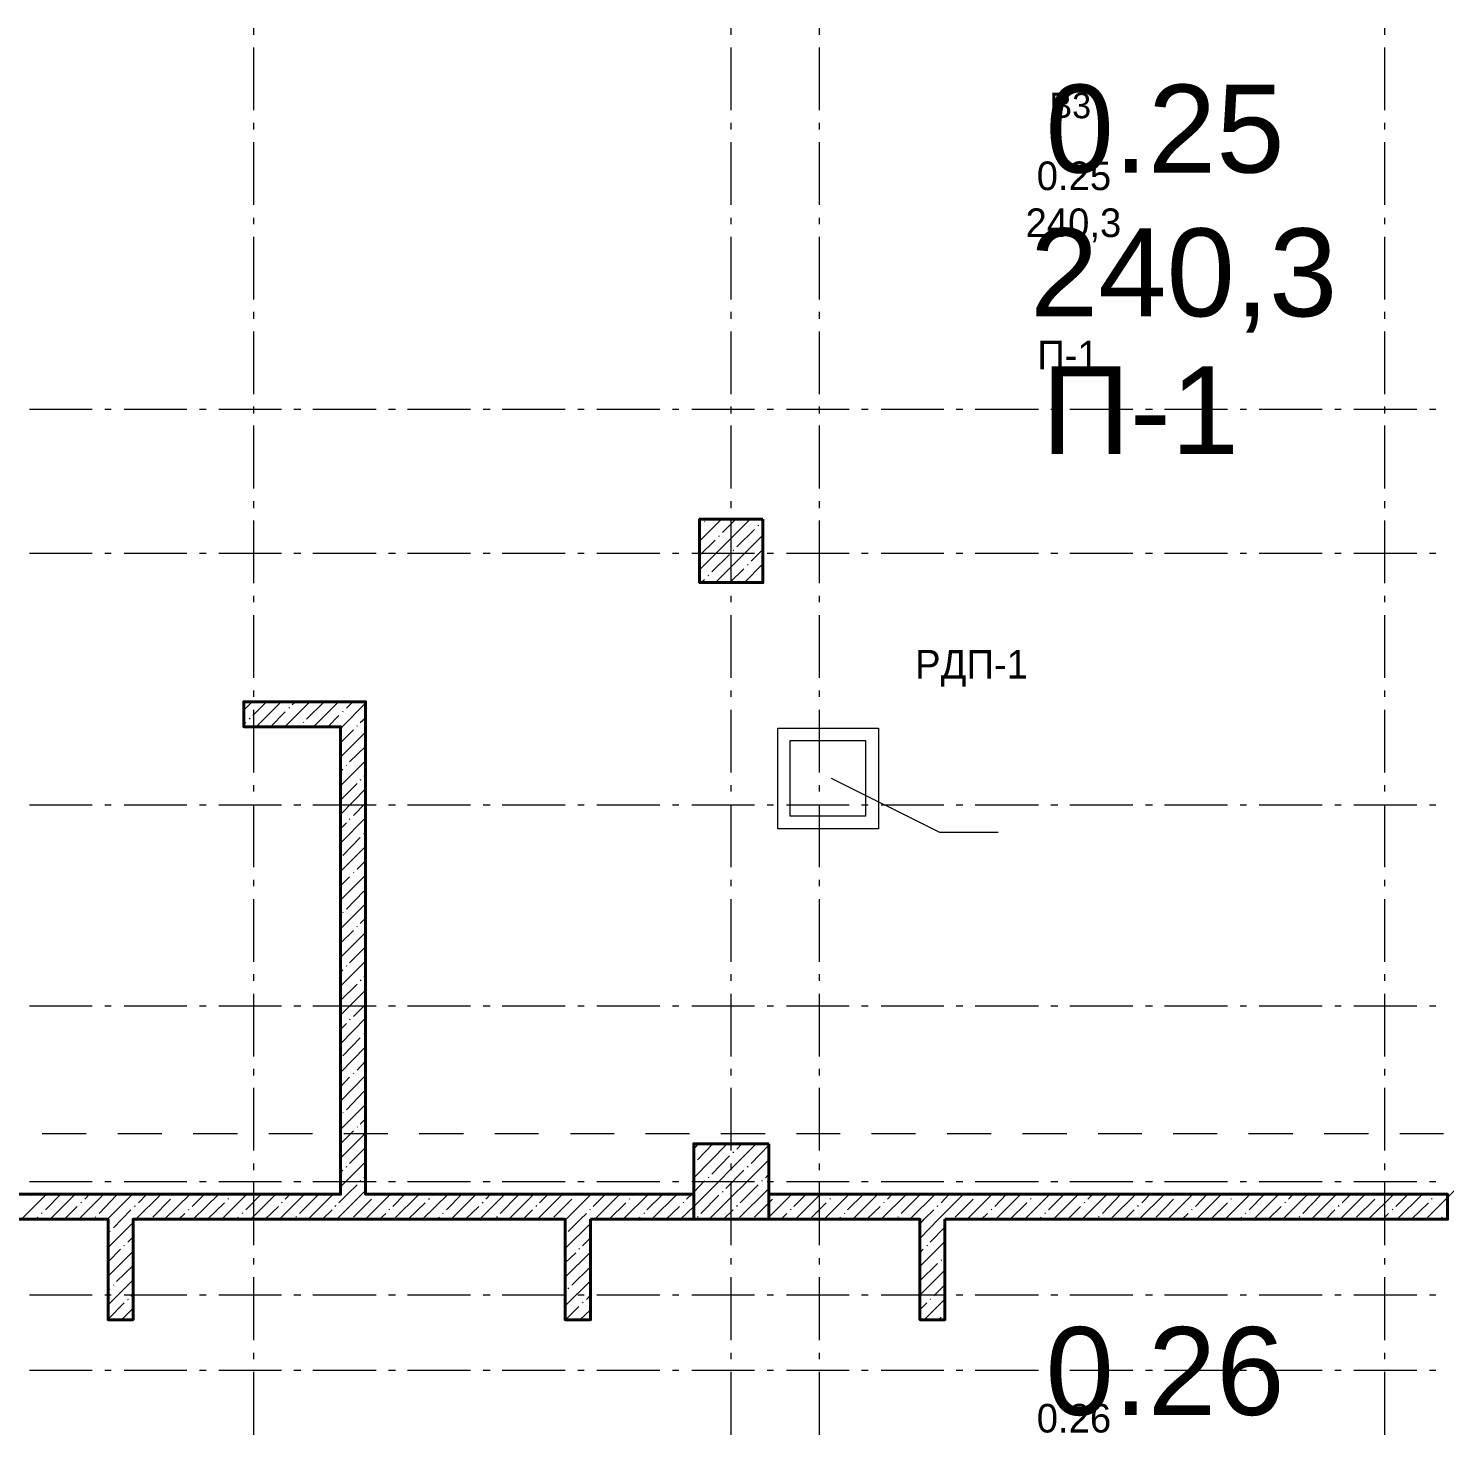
# Model space of a CAD drawing. Header units: millimetres. Extents: x -249154 to 415037, y -45458 to 354837.
# Drawn here: x -175225 to -163946, y 11504 to 22705 of the extents above; entities that cross this region are included whole.
import ezdxf

# ---------------------------------------------------------------- set-up
doc = ezdxf.new("R2010")
doc.units = ezdxf.units.MM
doc.layers.add('PDF _Текст', color=7, linetype='Continuous')
doc.styles.get("Standard").update_dxf_attribs({"font": 'arial.ttf'})

msp = doc.modelspace()

# ---------------------------------------------------------------- linework, layer by layer
at = {"lineweight": 9}
for points in [[(-173429, 22654.5), (-173429, 22705.3)], [(-169629, 22654.5), (-169629, 22705.3)], [(-168925.8, 22654.5), (-168925.8, 22705.3)], [(-164422.6, 22654.5), (-164422.6, 22705.3)], [(-173429, 22053), (-173429, 22552.8)], [(-169629, 22053), (-169629, 22552.8)], [(-168925.8, 22053), (-168925.8, 22552.8)], [(-164422.6, 22053), (-164422.6, 22552.8)], [(-173429, 21900.4), (-173429, 21951.3)], [(-169629, 21900.4), (-169629, 21951.3)], [(-168925.8, 21900.4), (-168925.8, 21951.3)], [(-164422.6, 21900.4), (-164422.6, 21951.3)], [(-173429, 21298.9), (-173429, 21798.8)], [(-169629, 21298.9), (-169629, 21798.8)], [(-168925.8, 21298.9), (-168925.8, 21798.8)], [(-164422.6, 21298.9), (-164422.6, 21798.8)], [(-173429, 21146.4), (-173429, 21197.2)], [(-169629, 21146.4), (-169629, 21197.2)], [(-168925.8, 21146.4), (-168925.8, 21197.2)], [(-164422.6, 21146.4), (-164422.6, 21197.2)], [(-173429, 20544.8), (-173429, 21044.7)], [(-169629, 20544.8), (-169629, 21044.7)], [(-168925.8, 20544.8), (-168925.8, 21044.7)], [(-164422.6, 20544.8), (-164422.6, 21044.7)], [(-173429, 20392.3), (-173429, 20447.4)], [(-169629, 20392.3), (-169629, 20447.4)], [(-168925.8, 20392.3), (-168925.8, 20447.4)], [(-164422.6, 20392.3), (-164422.6, 20447.4)], [(-173429, 19790.7), (-173429, 20290.6)], [(-169629, 19790.7), (-169629, 20290.6)], [(-168925.8, 19790.7), (-168925.8, 20290.6)], [(-164422.6, 19790.7), (-164422.6, 20290.6)], [(-175216.8, 19672.1), (-174716.9, 19672.1)], [(-174615.2, 19672.1), (-174564.4, 19672.1)], [(-174462.7, 19672.1), (-173962.8, 19672.1)], [(-173861.1, 19672.1), (-173810.3, 19672.1)], [(-173708.6, 19672.1), (-173208.7, 19672.1)], [(-173429, 19638.2), (-173429, 19693.3)], [(-173111.3, 19672.1), (-173056.2, 19672.1)], [(-172958.8, 19672.1), (-172454.7, 19672.1)], [(-172357.2, 19672.1), (-172302.2, 19672.1)], [(-172204.7, 19672.1), (-171704.8, 19672.1)], [(-171603.2, 19672.1), (-171548.1, 19672.1)], [(-171450.6, 19672.1), (-170950.8, 19672.1)], [(-170849.1, 19672.1), (-170798.3, 19672.1)], [(-170696.6, 19672.1), (-170196.7, 19672.1)], [(-170095, 19672.1), (-170044.2, 19672.1)], [(-169942.5, 19672.1), (-169442.6, 19672.1)], [(-169629, 19638.2), (-169629, 19693.3)], [(-169340.9, 19672.1), (-169290.1, 19672.1)], [(-169188.4, 19672.1), (-168688.6, 19672.1)], [(-168925.8, 19638.2), (-168925.8, 19693.3)], [(-168591.1, 19672.1), (-168536, 19672.1)], [(-168434.4, 19672.1), (-167934.5, 19672.1)], [(-167837, 19672.1), (-167782, 19672.1)], [(-167684.5, 19672.1), (-167180.4, 19672.1)], [(-167083, 19672.1), (-167027.9, 19672.1)], [(-166930.5, 19672.1), (-166430.6, 19672.1)], [(-166328.9, 19672.1), (-166273.8, 19672.1)], [(-166176.4, 19672.1), (-165676.5, 19672.1)], [(-165574.8, 19672.1), (-165524, 19672.1)], [(-165422.3, 19672.1), (-164922.4, 19672.1)], [(-164820.8, 19672.1), (-164769.9, 19672.1)], [(-164668.3, 19672.1), (-164168.4, 19672.1)], [(-164422.6, 19638.2), (-164422.6, 19693.3)], [(-164066.7, 19672.1), (-164015.9, 19672.1)], [(-173429, 19040.9), (-173429, 19540.8)], [(-169629, 19040.9), (-169629, 19540.8)], [(-168925.8, 19040.9), (-168925.8, 19540.8)], [(-164422.6, 19040.9), (-164422.6, 19540.8)], [(-173429, 18884.2), (-173429, 18939.2)], [(-169629, 18884.2), (-169629, 18939.2)], [(-168925.8, 18884.2), (-168925.8, 18939.2)], [(-164422.6, 18884.2), (-164422.6, 18939.2)], [(-173429, 18286.8), (-173429, 18786.7)], [(-169879, 18621.5), (-169705.3, 18795.2)], [(-169879, 18392.8), (-169476.5, 18795.2)], [(-169879, 18735.9), (-169870.5, 18744.4)], [(-169840.8, 18774), (-169836.6, 18778.3)], [(-169696.8, 18689.3), (-169590.9, 18795.2)], [(-169629, 18286.8), (-169629, 18786.7)], [(-169413, 18744.4), (-169408.7, 18748.6)], [(-169383.3, 18774), (-169374.8, 18782.5)], [(-168925.8, 18286.8), (-168925.8, 18786.7)], [(-164422.6, 18286.8), (-164422.6, 18786.7)], [(-169879, 18507.1), (-169756.1, 18630)], [(-169751.9, 18291.1), (-169374.8, 18668.1)], [(-169726.5, 18659.6), (-169722.2, 18663.9)], [(-169582.4, 18574.9), (-169442.6, 18714.7)], [(-175216.8, 18524.1), (-174716.9, 18524.1)], [(-174615.2, 18524.1), (-174564.4, 18524.1)], [(-174462.7, 18524.1), (-173962.8, 18524.1)], [(-173861.1, 18524.1), (-173810.3, 18524.1)], [(-173708.6, 18524.1), (-173208.7, 18524.1)], [(-173111.3, 18524.1), (-173056.2, 18524.1)], [(-172958.8, 18524.1), (-172454.7, 18524.1)], [(-172357.2, 18524.1), (-172302.2, 18524.1)], [(-172204.7, 18524.1), (-171704.8, 18524.1)], [(-171603.2, 18524.1), (-171548.1, 18524.1)], [(-171450.6, 18524.1), (-170950.8, 18524.1)], [(-170849.1, 18524.1), (-170798.3, 18524.1)], [(-170696.6, 18524.1), (-170196.7, 18524.1)], [(-170095, 18524.1), (-170044.2, 18524.1)], [(-169942.5, 18524.1), (-169442.6, 18524.1)], [(-169781.5, 18375.8), (-169641.7, 18515.6)], [(-169612.1, 18545.3), (-169607.8, 18549.5)], [(-169468, 18460.5), (-169374.8, 18553.7)], [(-169340.9, 18524.1), (-169290.1, 18524.1)], [(-169188.4, 18524.1), (-168688.6, 18524.1)], [(-168591.1, 18524.1), (-168536, 18524.1)], [(-168434.4, 18524.1), (-167934.5, 18524.1)], [(-167837, 18524.1), (-167782, 18524.1)], [(-167684.5, 18524.1), (-167180.4, 18524.1)], [(-167083, 18524.1), (-167027.9, 18524.1)], [(-166930.5, 18524.1), (-166430.6, 18524.1)], [(-166328.9, 18524.1), (-166273.8, 18524.1)], [(-166176.4, 18524.1), (-165676.5, 18524.1)], [(-165574.8, 18524.1), (-165524, 18524.1)], [(-165422.3, 18524.1), (-164922.4, 18524.1)], [(-164820.8, 18524.1), (-164769.9, 18524.1)], [(-164668.3, 18524.1), (-164168.4, 18524.1)], [(-164066.7, 18524.1), (-164015.9, 18524.1)], [(-169637.5, 18291.1), (-169527.3, 18401.2)], [(-169523.1, 18291.1), (-169374.8, 18439.4)], [(-169497.7, 18430.9), (-169493.5, 18435.1)], [(-169866.3, 18291.1), (-169840.8, 18316.5)], [(-169811.2, 18346.2), (-169806.9, 18350.4)], [(-169383.3, 18316.5), (-169379.1, 18320.7)], [(-173429, 18134.3), (-173429, 18185.2)], [(-169629, 18134.3), (-169629, 18185.2)], [(-168925.8, 18134.3), (-168925.8, 18185.2)], [(-164422.6, 18134.3), (-164422.6, 18185.2)], [(-173429, 17532.8), (-173429, 18032.7)], [(-169629, 17532.8), (-169629, 18032.7)], [(-168925.8, 17532.8), (-168925.8, 18032.7)], [(-164422.6, 17532.8), (-164422.6, 18032.7)], [(-173429, 17380.3), (-173429, 17431.1)], [(-169629, 17380.3), (-169629, 17431.1)], [(-168925.8, 17380.3), (-168925.8, 17431.1)], [(-164422.6, 17380.3), (-164422.6, 17431.1)], [(-173509.5, 17274.4), (-173441.7, 17342.1)], [(-173437.5, 17232), (-173327.3, 17342.1)], [(-173429, 16778.7), (-173429, 17278.6)], [(-173412.1, 17143), (-173213, 17342.1)], [(-173297.7, 17143), (-173179.1, 17261.6)], [(-173183.3, 17143), (-172984.2, 17342.1)], [(-173149.4, 17291.3), (-173145.2, 17295.5)], [(-173124, 17316.7), (-173098.6, 17342.1)], [(-173009.6, 17202.3), (-172869.8, 17342.1)], [(-172954.6, 17143), (-172755.4, 17342.1)], [(-172738.5, 17130.3), (-172725.8, 17143), (-172539.4, 17329.4)], [(-172721.6, 17261.6), (-172717.3, 17265.9)], [(-172691.9, 17291.3), (-172641.1, 17342.1)], [(-169629, 16778.7), (-169629, 17278.6)], [(-168925.8, 16778.7), (-168925.8, 17278.6)], [(-164422.6, 16778.7), (-164422.6, 17278.6)], [(-173509.5, 17160), (-173492.6, 17176.9)], [(-173462.9, 17202.3), (-173458.7, 17210.8)], [(-173068.9, 17143), (-173064.7, 17147.3)], [(-173035, 17176.9), (-173030.8, 17181.2)], [(-172840.2, 17143), (-172751.2, 17232)], [(-172607.2, 17147.3), (-172602.9, 17151.5)], [(-172581.8, 17176.9), (-172539.4, 17215)], [(-172738.5, 17015.9), (-172636.8, 17117.6)], [(-172738.5, 16901.6), (-172539.4, 17100.7)], [(-172666.5, 16863.4), (-172539.4, 16986.3)], [(-172738.5, 16672.8), (-172539.4, 16871.9)], [(-172691.9, 16833.8), (-172687.7, 16838)], [(-172738.5, 16787.2), (-172721.6, 16804.1)], [(-172581.8, 16719.4), (-172573.3, 16723.6)], [(-172552.1, 16749), (-172539.4, 16757.5)], [(-168832.6, 16732.1), (-167968.4, 16304.2), (-167502.4, 16304.2)], [(-173429, 16626.2), (-173429, 16677)], [(-172738.5, 16558.4), (-172607.2, 16689.7)], [(-172738.5, 16444), (-172539.4, 16647.4)], [(-169629, 16626.2), (-169629, 16677)], [(-168925.8, 16626.2), (-168925.8, 16677)], [(-164422.6, 16626.2), (-164422.6, 16677)], [(-175216.8, 16520.3), (-174716.9, 16520.3)], [(-174615.2, 16520.3), (-174564.4, 16520.3)], [(-174462.7, 16520.3), (-173962.8, 16520.3)], [(-173861.1, 16520.3), (-173810.3, 16520.3)], [(-173708.6, 16520.3), (-173208.7, 16520.3)], [(-173429, 16024.6), (-173429, 16524.5)], [(-173111.3, 16520.3), (-173056.2, 16520.3)], [(-172958.8, 16520.3), (-172454.7, 16520.3)], [(-172636.8, 16435.6), (-172539.4, 16533)], [(-172357.2, 16520.3), (-172302.2, 16520.3)], [(-172204.7, 16520.3), (-171704.8, 16520.3)], [(-171603.2, 16520.3), (-171548.1, 16520.3)], [(-171450.6, 16520.3), (-170950.8, 16520.3)], [(-170849.1, 16520.3), (-170798.3, 16520.3)], [(-170696.6, 16520.3), (-170196.7, 16520.3)], [(-170095, 16520.3), (-170044.2, 16520.3)], [(-169942.5, 16520.3), (-169442.6, 16520.3)], [(-169629, 16024.6), (-169629, 16524.5)], [(-169340.9, 16520.3), (-169290.1, 16520.3)], [(-169188.4, 16520.3), (-168688.6, 16520.3)], [(-168925.8, 16024.6), (-168925.8, 16524.5)], [(-168591.1, 16520.3), (-168536, 16520.3)], [(-168434.4, 16520.3), (-167934.5, 16520.3)], [(-167837, 16520.3), (-167782, 16520.3)], [(-167684.5, 16520.3), (-167180.4, 16520.3)], [(-167083, 16520.3), (-167027.9, 16520.3)], [(-166930.5, 16520.3), (-166430.6, 16520.3)], [(-166328.9, 16520.3), (-166273.8, 16520.3)], [(-166176.4, 16520.3), (-165676.5, 16520.3)], [(-165574.8, 16520.3), (-165524, 16520.3)], [(-165422.3, 16520.3), (-164922.4, 16520.3)], [(-164820.8, 16520.3), (-164769.9, 16520.3)], [(-164668.3, 16520.3), (-164168.4, 16520.3)], [(-164422.6, 16024.6), (-164422.6, 16524.5)], [(-164066.7, 16520.3), (-164015.9, 16520.3)], [(-172738.5, 16215.3), (-172539.4, 16418.6)], [(-172738.5, 16329.7), (-172691.9, 16376.3)], [(-172666.5, 16405.9), (-172662.2, 16410.1)], [(-172721.6, 16117.8), (-172581.8, 16261.9)], [(-172552.1, 16291.5), (-172547.9, 16295.8)], [(-172738.5, 15990.7), (-172539.4, 16189.9)], [(-172607.2, 16007.7), (-172539.4, 16075.5)], [(-173429, 15872.1), (-173429, 15923)], [(-172738.5, 15762), (-172539.4, 15961.1)], [(-172738.5, 15876.4), (-172666.5, 15948.4)], [(-172636.8, 15978), (-172632.6, 15982.3)], [(-169629, 15872.1), (-169629, 15923)], [(-168925.8, 15872.1), (-168925.8, 15923)], [(-164422.6, 15872.1), (-164422.6, 15923)], [(-172691.9, 15690), (-172552.1, 15834)], [(-173429, 15270.6), (-173429, 15770.5)], [(-172738.5, 15533.2), (-172539.4, 15732.3)], [(-169629, 15270.6), (-169629, 15770.5)], [(-168925.8, 15270.6), (-168925.8, 15770.5)], [(-164422.6, 15270.6), (-164422.6, 15770.5)], [(-172721.6, 15664.5), (-172717.3, 15668.8)], [(-172581.8, 15575.6), (-172539.4, 15617.9)], [(-172738.5, 15418.8), (-172636.8, 15520.5)], [(-172738.5, 15304.5), (-172539.4, 15503.6)], [(-172607.2, 15550.2), (-172602.9, 15554.4)], [(-172666.5, 15262.1), (-172539.4, 15389.2)], [(-172738.5, 15075.7), (-172539.4, 15274.8)], [(-172691.9, 15236.7), (-172687.7, 15240.9)], [(-173429, 15118.1), (-173429, 15173.1)], [(-172738.5, 15190.1), (-172721.6, 15207)], [(-172581.8, 15122.3), (-172573.3, 15126.5)], [(-172552.1, 15147.7), (-172539.4, 15160.4)], [(-169629, 15118.1), (-169629, 15173.1)], [(-168925.8, 15118.1), (-168925.8, 15173.1)], [(-164422.6, 15118.1), (-164422.6, 15173.1)], [(-173429, 14516.5), (-173429, 15016.4)], [(-172738.5, 14961.3), (-172607.2, 15092.6)], [(-172738.5, 14846.9), (-172539.4, 15046)], [(-169629, 14516.5), (-169629, 15016.4)], [(-168925.8, 14516.5), (-168925.8, 15016.4)], [(-164422.6, 14516.5), (-164422.6, 15016.4)], [(-175216.8, 14918.9), (-174716.9, 14918.9)], [(-174615.2, 14918.9), (-174564.4, 14918.9)], [(-174462.7, 14918.9), (-173962.8, 14918.9)], [(-173861.1, 14918.9), (-173810.3, 14918.9)], [(-173708.6, 14918.9), (-173208.7, 14918.9)], [(-173111.3, 14918.9), (-173056.2, 14918.9)], [(-172958.8, 14918.9), (-172454.7, 14918.9)], [(-172636.8, 14834.2), (-172539.4, 14931.7)], [(-172357.2, 14918.9), (-172302.2, 14918.9)], [(-172204.7, 14918.9), (-171704.8, 14918.9)], [(-171603.2, 14918.9), (-171548.1, 14918.9)], [(-171450.6, 14918.9), (-170950.8, 14918.9)], [(-170849.1, 14918.9), (-170798.3, 14918.9)], [(-170696.6, 14918.9), (-170196.7, 14918.9)], [(-170095, 14918.9), (-170044.2, 14918.9)], [(-169942.5, 14918.9), (-169442.6, 14918.9)], [(-169340.9, 14918.9), (-169290.1, 14918.9)], [(-169188.4, 14918.9), (-168688.6, 14918.9)], [(-168591.1, 14918.9), (-168536, 14918.9)], [(-168434.4, 14918.9), (-167934.5, 14918.9)], [(-167837, 14918.9), (-167782, 14918.9)], [(-167684.5, 14918.9), (-167180.4, 14918.9)], [(-167083, 14918.9), (-167027.9, 14918.9)], [(-166930.5, 14918.9), (-166430.6, 14918.9)], [(-166328.9, 14918.9), (-166273.8, 14918.9)], [(-166176.4, 14918.9), (-165676.5, 14918.9)], [(-165574.8, 14918.9), (-165524, 14918.9)], [(-165422.3, 14918.9), (-164922.4, 14918.9)], [(-164820.8, 14918.9), (-164769.9, 14918.9)], [(-164668.3, 14918.9), (-164168.4, 14918.9)], [(-164066.7, 14918.9), (-164015.9, 14918.9)], [(-172738.5, 14618.2), (-172539.4, 14821.5)], [(-172738.5, 14732.5), (-172691.9, 14779.1)], [(-172666.5, 14808.8), (-172662.2, 14813)], [(-172721.6, 14520.7), (-172581.8, 14664.8)], [(-172552.1, 14694.4), (-172547.9, 14698.7)], [(-172738.5, 14389.4), (-172539.4, 14592.8)], [(-172607.2, 14406.4), (-172539.4, 14478.4)], [(-173429, 14364), (-173429, 14419.1)], [(-172738.5, 14160.6), (-172539.4, 14364)], [(-172738.5, 14275), (-172666.5, 14351.3)], [(-172636.8, 14380.9), (-172632.6, 14385.2)], [(-169629, 14364), (-169629, 14419.1)], [(-168925.8, 14364), (-168925.8, 14419.1)], [(-164422.6, 14364), (-164422.6, 14419.1)], [(-173429, 13766.7), (-173429, 14266.6)], [(-172691.9, 14092.9), (-172552.1, 14236.9)], [(-169629, 13766.7), (-169629, 14266.6)], [(-168925.8, 13766.7), (-168925.8, 14266.6)], [(-164422.6, 13766.7), (-164422.6, 14266.6)], [(-172738.5, 13936.1), (-172539.4, 14135.2)], [(-172721.6, 14067.4), (-172717.3, 14071.7)], [(-172581.8, 13978.5), (-172539.4, 14020.8)], [(-175115.1, 13902.2), (-174763.5, 13902.2)], [(-174513.5, 13902.2), (-174161.9, 13902.2)], [(-173912, 13902.2), (-173560.3, 13902.2)], [(-173310.4, 13902.2), (-172963, 13902.2)], [(-172738.5, 13821.7), (-172636.8, 13923.4)], [(-172738.5, 13707.4), (-172539.4, 13906.5)], [(-172713.1, 13902.2), (-172361.5, 13902.2)], [(-172607.2, 13953.1), (-172602.9, 13957.3)], [(-172111.5, 13902.2), (-171759.9, 13902.2)], [(-171510, 13902.2), (-171162.6, 13902.2)], [(-170908.4, 13902.2), (-170561, 13902.2)], [(-170311.1, 13902.2), (-169959.5, 13902.2)], [(-169709.5, 13902.2), (-169357.9, 13902.2)], [(-169108, 13902.2), (-168760.6, 13902.2)], [(-168510.6, 13902.2), (-168159, 13902.2)], [(-167909.1, 13902.2), (-167557.4, 13902.2)], [(-167307.5, 13902.2), (-166955.9, 13902.2)], [(-166705.9, 13902.2), (-166358.6, 13902.2)], [(-166108.6, 13902.2), (-165757, 13902.2)], [(-165507.1, 13902.2), (-165155.4, 13902.2)], [(-164905.5, 13902.2), (-164553.9, 13902.2)], [(-164303.9, 13902.2), (-163956.6, 13902.2)], [(-172666.5, 13665), (-172539.4, 13792.1)], [(-170031.5, 13220.2), (-169925.6, 13321.8), (-169429.9, 13821.7)], [(-169925.6, 13779.4), (-169887.4, 13821.7)], [(-169925.6, 13550.6), (-169658.7, 13821.7)], [(-169895.9, 13694.6), (-169773.1, 13821.7)], [(-169582.4, 13779.4), (-169544.3, 13821.7)], [(-169468, 13665), (-169328.2, 13809)], [(-164096.4, 13220.2), (-163922.7, 13393.9), (-163494.8, 13821.7)], [(-173429, 13609.9), (-173429, 13665)], [(-172738.5, 13478.6), (-172539.4, 13677.7)], [(-169925.6, 13665), (-169921.3, 13669.2)], [(-169802.7, 13220.2), (-169328.2, 13694.6)], [(-169781.5, 13580.3), (-169641.7, 13724.3)], [(-169629, 13609.9), (-169629, 13665)], [(-169612.1, 13749.7), (-169607.8, 13758.2)], [(-168925.8, 13609.9), (-168925.8, 13665)], [(-164422.6, 13609.9), (-164422.6, 13665)], [(-172738.5, 13593), (-172721.6, 13609.9)], [(-172691.9, 13635.3), (-172687.7, 13643.8)], [(-172552.1, 13550.6), (-172539.4, 13563.3)], [(-169811.2, 13550.6), (-169806.9, 13554.8)], [(-169671.4, 13465.9), (-169527.3, 13609.9)], [(-169497.7, 13635.3), (-169493.5, 13643.8)], [(-169353.7, 13550.6), (-169328.2, 13580.3)], [(-175216.8, 13521), (-174716.9, 13521)], [(-174615.2, 13521), (-174564.4, 13521)], [(-174462.7, 13521), (-173962.8, 13521)], [(-173861.1, 13521), (-173810.3, 13521)], [(-173708.6, 13521), (-173208.7, 13521)], [(-173429, 13012.6), (-173429, 13512.5)], [(-173111.3, 13521), (-173056.2, 13521)], [(-172958.8, 13521), (-172454.7, 13521)], [(-172768.2, 13220.2), (-172569, 13419.3), (-172539.4, 13448.9)], [(-172751.2, 13351.5), (-172683.4, 13419.3), (-172607.2, 13495.5)], [(-172581.8, 13525.2), (-172573.3, 13529.4)], [(-172357.2, 13521), (-172302.2, 13521)], [(-172204.7, 13521), (-171704.8, 13521)], [(-171603.2, 13521), (-171548.1, 13521)], [(-171450.6, 13521), (-170950.8, 13521)], [(-170849.1, 13521), (-170798.3, 13521)], [(-170696.6, 13521), (-170196.7, 13521)], [(-170095, 13521), (-170044.2, 13521)], [(-169942.5, 13521), (-169442.6, 13521)], [(-169925.6, 13436.2), (-169840.8, 13525.2)], [(-169696.8, 13436.2), (-169692.6, 13440.5)], [(-169629, 13012.6), (-169629, 13512.5)], [(-169573.9, 13220.2), (-169328.2, 13465.9)], [(-169557, 13351.5), (-169413, 13495.5)], [(-169383.3, 13525.2), (-169379.1, 13529.4)], [(-169340.9, 13521), (-169290.1, 13521)], [(-169188.4, 13521), (-168688.6, 13521)], [(-168925.8, 13012.6), (-168925.8, 13512.5)], [(-168591.1, 13521), (-168536, 13521)], [(-168434.4, 13521), (-167934.5, 13521)], [(-167837, 13521), (-167782, 13521)], [(-167684.5, 13521), (-167180.4, 13521)], [(-167083, 13521), (-167027.9, 13521)], [(-166930.5, 13521), (-166430.6, 13521)], [(-166328.9, 13521), (-166273.8, 13521)], [(-166176.4, 13521), (-165676.5, 13521)], [(-165574.8, 13521), (-165524, 13521)], [(-165422.3, 13521), (-164922.4, 13521)], [(-164820.8, 13521), (-164769.9, 13521)], [(-164668.3, 13521), (-164168.4, 13521)], [(-164422.6, 13012.6), (-164422.6, 13512.5)], [(-164066.7, 13521), (-164015.9, 13521)], [(-175280.3, 13220.2), (-175081.2, 13419.3)], [(-175204, 13410.8), (-175195.6, 13419.3)], [(-175089.7, 13296.4), (-174966.8, 13419.3)], [(-175051.5, 13220.2), (-174852.4, 13419.3)], [(-174937.2, 13220.2), (-174835.5, 13321.8)], [(-174822.8, 13220.2), (-174623.7, 13419.3)], [(-174805.8, 13351.5), (-174801.6, 13355.7)], [(-174776.2, 13381.2), (-174738.1, 13419.3)], [(-174661.8, 13266.8), (-174522, 13410.8)], [(-174594, 13220.2), (-174394.9, 13419.3)], [(-174378, 13321.8), (-174373.7, 13330.3)], [(-174369.5, 13220.2), (-174166.1, 13419.3)], [(-174348.3, 13351.5), (-174280.5, 13419.3)], [(-174233.9, 13237.1), (-174094.1, 13381.2)], [(-174140.7, 13220.2), (-173937.4, 13419.3)], [(-174064.5, 13410.8), (-174060.2, 13415)], [(-173920.4, 13321.8), (-173823, 13419.3)], [(-173912, 13220.2), (-173708.6, 13419.3)], [(-173797.6, 13220.2), (-173662, 13351.5)], [(-173683.2, 13220.2), (-173484.1, 13419.3)], [(-173636.6, 13381.2), (-173632.4, 13385.4)], [(-173606.9, 13410.8), (-173598.5, 13419.3)], [(-173492.6, 13296.4), (-173369.7, 13419.3)], [(-173454.4, 13220.2), (-173255.3, 13419.3)], [(-173340.1, 13220.2), (-173234.1, 13321.8)], [(-173225.7, 13220.2), (-173026.6, 13419.3)], [(-173208.7, 13351.5), (-173204.5, 13355.7)], [(-173179.1, 13381.2), (-173140.9, 13419.3)], [(-173064.7, 13266.8), (-172920.7, 13410.8)], [(-172996.9, 13220.2), (-172797.8, 13419.3)], [(-172780.9, 13321.8), (-172776.6, 13330.3)], [(-172636.8, 13237.1), (-172492.8, 13381.2)], [(-172539.4, 13220.2), (-172340.3, 13419.3)], [(-172467.4, 13410.8), (-172458.9, 13415)], [(-172323.3, 13321.8), (-172225.9, 13419.3)], [(-172314.9, 13220.2), (-172111.5, 13419.3)], [(-172200.5, 13220.2), (-172064.9, 13351.5)], [(-172086.1, 13220.2), (-171882.8, 13419.3)], [(-172039.5, 13381.2), (-172031, 13385.4)], [(-172009.8, 13410.8), (-171997.1, 13419.3)], [(-171895.5, 13296.4), (-171772.6, 13419.3)], [(-171857.3, 13220.2), (-171658.2, 13419.3)], [(-171743, 13220.2), (-171637, 13321.8)], [(-171628.6, 13220.2), (-171429.5, 13419.3)], [(-171611.6, 13351.5), (-171603.2, 13355.7)], [(-171582, 13381.2), (-171543.8, 13419.3)], [(-171467.6, 13266.8), (-171323.6, 13410.8)], [(-171399.8, 13220.2), (-171200.7, 13419.3)], [(-171183.8, 13321.8), (-171175.3, 13330.3)], [(-171171, 13220.2), (-170971.9, 13419.3)], [(-171154.1, 13351.5), (-171086.3, 13419.3)], [(-171039.7, 13237.1), (-170895.7, 13381.2)], [(-170950.8, 13215.9), (-170942.3, 13220.2), (-170743.2, 13419.3)], [(-170866, 13410.8), (-170861.8, 13415)], [(-170726.2, 13321.8), (-170628.8, 13419.3)], [(-170713.5, 13220.2), (-170514.4, 13419.3)], [(-170599.1, 13220.2), (-170467.8, 13351.5)], [(-170489, 13220.2), (-170285.7, 13419.3)], [(-170438.2, 13381.2), (-170433.9, 13385.4)], [(-170412.7, 13410.8), (-170400, 13419.3)], [(-170298.4, 13296.4), (-170171.3, 13419.3)], [(-170260.2, 13220.2), (-170056.9, 13419.3)], [(-170145.9, 13220.2), (-170039.9, 13321.8)], [(-170010.3, 13351.5), (-170006.1, 13355.7)], [(-169984.9, 13381.2), (-169942.5, 13419.3)], [(-169870.5, 13266.8), (-169726.5, 13410.8)], [(-169582.4, 13321.8), (-169578.2, 13330.3)], [(-169442.6, 13237.1), (-169328.2, 13351.5), (-169298.6, 13381.2)], [(-169345.2, 13220.2), (-169328.2, 13237.1), (-169146.1, 13419.3)], [(-169268.9, 13410.8), (-169264.7, 13415)], [(-169129.1, 13321.8), (-169031.7, 13419.3)], [(-169116.4, 13220.2), (-168917.3, 13419.3)], [(-169002, 13220.2), (-168870.7, 13351.5)], [(-168887.7, 13220.2), (-168688.6, 13419.3)], [(-168841.1, 13381.2), (-168836.8, 13385.4)], [(-168815.6, 13410.8), (-168802.9, 13419.3)], [(-168701.3, 13296.4), (-168574.2, 13419.3)], [(-168658.9, 13220.2), (-168459.8, 13419.3)], [(-168548.8, 13220.2), (-168442.8, 13321.8)], [(-168434.4, 13220.2), (-168231, 13419.3)], [(-168413.2, 13351.5), (-168409, 13355.7)], [(-168383.5, 13381.2), (-168345.4, 13419.3)], [(-168273.4, 13266.8), (-168129.4, 13410.8)], [(-168205.6, 13220.2), (-168002.3, 13419.3)], [(-168125.1, 13067.7), (-167976.8, 13220.2), (-167777.7, 13419.3)], [(-167985.3, 13321.8), (-167981.1, 13330.3)], [(-167955.7, 13351.5), (-167892.1, 13419.3)], [(-167845.5, 13237.1), (-167701.5, 13381.2)], [(-167748.1, 13220.2), (-167549, 13419.3)], [(-167671.8, 13410.8), (-167667.6, 13415)], [(-167527.8, 13321.8), (-167434.6, 13419.3)], [(-167519.3, 13220.2), (-167320.2, 13419.3)], [(-167404.9, 13220.2), (-167273.6, 13351.5)], [(-167290.6, 13220.2), (-167091.5, 13419.3)], [(-167244, 13381.2), (-167239.7, 13385.4)], [(-167214.3, 13410.8), (-167205.8, 13419.3)], [(-167099.9, 13296.4), (-166977.1, 13419.3)], [(-167061.8, 13220.2), (-166862.7, 13419.3)], [(-166947.4, 13220.2), (-166845.7, 13321.8)], [(-166833, 13220.2), (-166633.9, 13419.3)], [(-166816.1, 13351.5), (-166811.9, 13355.7)], [(-166786.4, 13381.2), (-166748.3, 13419.3)], [(-166672.1, 13266.8), (-166532.3, 13410.8)], [(-166608.5, 13220.2), (-166405.2, 13419.3)], [(-166388.2, 13321.8), (-166384, 13330.3)], [(-166379.7, 13220.2), (-166176.4, 13419.3)], [(-166358.6, 13351.5), (-166290.8, 13419.3)], [(-166244.2, 13237.1), (-166104.4, 13381.2)], [(-166151, 13220.2), (-165951.9, 13419.3)], [(-166074.7, 13410.8), (-166070.5, 13415)], [(-165930.7, 13321.8), (-165837.5, 13419.3)], [(-165922.2, 13220.2), (-165723.1, 13419.3)], [(-165807.8, 13220.2), (-165676.5, 13351.5)], [(-165693.5, 13220.2), (-165494.3, 13419.3)], [(-165646.9, 13381.2), (-165642.6, 13385.4)], [(-165617.2, 13410.8), (-165608.7, 13419.3)], [(-165502.8, 13296.4), (-165380, 13419.3)], [(-165464.7, 13220.2), (-165265.6, 13419.3)], [(-165350.3, 13220.2), (-165248.6, 13321.8)], [(-165235.9, 13220.2), (-165036.8, 13419.3)], [(-165219, 13351.5), (-165214.8, 13355.7)], [(-165189.3, 13381.2), (-165151.2, 13419.3)], [(-165075, 13266.8), (-164935.2, 13410.8)], [(-165007.2, 13220.2), (-164808.1, 13419.3)], [(-164791.1, 13321.8), (-164786.9, 13330.3)], [(-164778.4, 13220.2), (-164579.3, 13419.3)], [(-164761.5, 13351.5), (-164693.7, 13419.3)], [(-164647.1, 13237.1), (-164503, 13381.2)], [(-164553.9, 13220.2), (-164350.5, 13419.3)], [(-164477.6, 13410.8), (-164473.4, 13415)], [(-164333.6, 13321.8), (-164236.2, 13419.3)], [(-164325.1, 13220.2), (-164121.8, 13419.3)], [(-164210.7, 13220.2), (-164075.2, 13351.5)], [(-164049.8, 13381.2), (-164045.5, 13385.4)], [(-164020.1, 13410.8), (-164011.6, 13419.3)], [(-175165.9, 13220.2), (-175149, 13237.1)], [(-175119.3, 13266.8), (-175115.1, 13271)], [(-174691.5, 13237.1), (-174687.2, 13241.4)], [(-174547.4, 13152.4), (-174479.6, 13220.2), (-174407.6, 13296.4)], [(-174026.3, 13220.2), (-173979.7, 13266.8)], [(-173950.1, 13296.4), (-173945.9, 13300.7)], [(-173568.8, 13220.2), (-173551.9, 13237.1)], [(-173522.2, 13266.8), (-173518, 13271)], [(-173094.3, 13237.1), (-173090.1, 13241.4)], [(-172882.5, 13220.2), (-172806.3, 13296.4)], [(-172429.2, 13220.2), (-172378.4, 13266.8)], [(-172353, 13296.4), (-172348.8, 13300.7)], [(-171971.7, 13220.2), (-171950.5, 13237.1)], [(-171925.1, 13266.8), (-171920.9, 13271)], [(-171497.2, 13237.1), (-171488.8, 13241.4)], [(-171285.4, 13220.2), (-171209.2, 13296.4)], [(-170925.3, 13122.7), (-170827.9, 13220.2), (-170781.3, 13266.8)], [(-170751.7, 13296.4), (-170747.4, 13300.7)], [(-170374.6, 13220.2), (-170353.4, 13237.1)], [(-170323.8, 13266.8), (-170319.5, 13271)], [(-169895.9, 13237.1), (-169891.7, 13241.4)], [(-169688.3, 13220.2), (-169612.1, 13296.4)], [(-169230.8, 13220.2), (-169184.2, 13266.8)], [(-169154.6, 13296.4), (-169150.3, 13300.7)], [(-168773.3, 13220.2), (-168756.3, 13237.1)], [(-168726.7, 13266.8), (-168722.4, 13271)], [(-168298.8, 13237.1), (-168294.6, 13241.4)], [(-168125.1, 13182), (-168091.2, 13220.2), (-168015, 13296.4)], [(-167633.7, 13220.2), (-167587.1, 13266.8)], [(-167557.4, 13296.4), (-167553.2, 13300.7)], [(-167176.2, 13220.2), (-167159.2, 13237.1)], [(-167129.6, 13266.8), (-167125.3, 13271)], [(-166701.7, 13237.1), (-166697.5, 13241.4)], [(-166494.1, 13220.2), (-166417.9, 13296.4)], [(-166036.6, 13220.2), (-165990, 13266.8)], [(-165960.3, 13296.4), (-165956.1, 13300.7)], [(-165579.1, 13220.2), (-165562.1, 13237.1)], [(-165532.5, 13266.8), (-165528.2, 13271)], [(-165104.6, 13237.1), (-165100.4, 13241.4)], [(-164892.8, 13220.2), (-164820.8, 13296.4)], [(-164439.5, 13220.2), (-164392.9, 13266.8)], [(-164363.2, 13296.4), (-164359, 13300.7)], [(-163982, 13220.2), (-163965, 13237.1)], [(-174589.8, 12995.6), (-174390.7, 13194.8)], [(-174577.1, 13122.7), (-174572.8, 13127)], [(-170950.8, 12987.2), (-170747.4, 13186.3)], [(-170950.8, 13101.6), (-170950.8, 13101.6)], [(-168044.6, 13038), (-167926, 13156.6)], [(-174589.8, 12881.3), (-174492.3, 12982.9)], [(-174462.7, 13008.4), (-174458.5, 13012.6)], [(-174433, 13038), (-174390.7, 13080.4)], [(-170840.6, 12982.9), (-170836.4, 12987.2)], [(-170811, 13008.4), (-170747.4, 13071.9)], [(-168125.1, 12843.1), (-167926, 13042.2)], [(-168125.1, 12953.3), (-168099.7, 12982.9)], [(-168070, 13008.4), (-168065.8, 13012.6)], [(-174589.8, 12766.9), (-174390.7, 12966)], [(-173429, 12860.1), (-173429, 12910.9)], [(-170950.8, 12758.4), (-170747.4, 12957.5)], [(-170950.8, 12872.8), (-170866, 12953.3)], [(-169629, 12860.1), (-169629, 12910.9)], [(-168925.8, 12860.1), (-168925.8, 12910.9)], [(-168125.1, 12728.8), (-167985.3, 12868.6)], [(-167955.7, 12894), (-167951.4, 12898.2)], [(-167930.2, 12923.6), (-167926, 12927.9)], [(-164422.6, 12860.1), (-164422.6, 12910.9)], [(-174522, 12724.5), (-174390.7, 12851.6)], [(-173429, 12258.5), (-173429, 12758.4)], [(-170895.7, 12694.9), (-170751.7, 12838.9)], [(-169629, 12258.5), (-169629, 12758.4)], [(-168925.8, 12258.5), (-168925.8, 12758.4)], [(-168125.1, 12614.4), (-167926, 12813.5)], [(-164422.6, 12258.5), (-164422.6, 12758.4)], [(-174589.8, 12538.1), (-174390.7, 12737.2)], [(-174589.8, 12652.5), (-174577.1, 12665.2)], [(-174547.4, 12694.9), (-174543.2, 12699.1)], [(-170950.8, 12529.7), (-170747.4, 12728.8)], [(-170925.3, 12665.2), (-170921.1, 12673.7)], [(-168015, 12610.1), (-167926, 12699.1)], [(-175216.8, 12618.6), (-174716.9, 12618.6)], [(-174615.2, 12618.6), (-174564.4, 12618.6)], [(-174589.8, 12423.7), (-174462.7, 12555.1)], [(-174462.7, 12618.6), (-173962.8, 12618.6)], [(-174433, 12580.5), (-174428.8, 12584.7)], [(-174407.6, 12610.1), (-174390.7, 12622.9)], [(-173861.1, 12618.6), (-173810.3, 12618.6)], [(-173708.6, 12618.6), (-173208.7, 12618.6)], [(-173111.3, 12618.6), (-173056.2, 12618.6)], [(-172958.8, 12618.6), (-172454.7, 12618.6)], [(-172357.2, 12618.6), (-172302.2, 12618.6)], [(-172204.7, 12618.6), (-171704.8, 12618.6)], [(-171603.2, 12618.6), (-171548.1, 12618.6)], [(-171450.6, 12618.6), (-170950.8, 12618.6)], [(-170946.5, 12419.5), (-170840.6, 12525.4)], [(-170849.1, 12618.6), (-170798.3, 12618.6)], [(-170811, 12555.1), (-170806.7, 12559.3)], [(-170781.3, 12580.5), (-170747.4, 12614.4)], [(-170696.6, 12618.6), (-170196.7, 12618.6)], [(-170095, 12618.6), (-170044.2, 12618.6)], [(-169942.5, 12618.6), (-169442.6, 12618.6)], [(-169340.9, 12618.6), (-169290.1, 12618.6)], [(-169188.4, 12618.6), (-168688.6, 12618.6)], [(-168591.1, 12618.6), (-168536, 12618.6)], [(-168434.4, 12618.6), (-167934.5, 12618.6)], [(-168125.1, 12500), (-168070, 12555.1)], [(-168091.2, 12419.5), (-167926, 12584.7)], [(-168044.6, 12580.5), (-168040.4, 12584.7)], [(-167837, 12618.6), (-167782, 12618.6)], [(-167684.5, 12618.6), (-167180.4, 12618.6)], [(-167083, 12618.6), (-167027.9, 12618.6)], [(-166930.5, 12618.6), (-166430.6, 12618.6)], [(-166328.9, 12618.6), (-166273.8, 12618.6)], [(-166176.4, 12618.6), (-165676.5, 12618.6)], [(-165574.8, 12618.6), (-165524, 12618.6)], [(-165422.3, 12618.6), (-164922.4, 12618.6)], [(-164820.8, 12618.6), (-164769.9, 12618.6)], [(-164668.3, 12618.6), (-164168.4, 12618.6)], [(-164066.7, 12618.6), (-164015.9, 12618.6)], [(-174483.9, 12419.5), (-174390.7, 12512.7)], [(-170832.1, 12419.5), (-170747.4, 12500)], [(-167976.8, 12419.5), (-167955.7, 12440.7)], [(-167930.2, 12466.1), (-167926, 12470.3)], [(-173429, 12106), (-173429, 12156.9)], [(-169629, 12106), (-169629, 12156.9)], [(-168925.8, 12106), (-168925.8, 12156.9)], [(-164422.6, 12106), (-164422.6, 12156.9)], [(-175216.8, 12017.1), (-174716.9, 12017.1)], [(-174615.2, 12017.1), (-174564.4, 12017.1)], [(-174462.7, 12017.1), (-173962.8, 12017.1)], [(-173861.1, 12017.1), (-173810.3, 12017.1)], [(-173708.6, 12017.1), (-173208.7, 12017.1)], [(-173429, 11504.5), (-173429, 12004.3)], [(-173111.3, 12017.1), (-173056.2, 12017.1)], [(-172958.8, 12017.1), (-172454.7, 12017.1)], [(-172357.2, 12017.1), (-172302.2, 12017.1)], [(-172204.7, 12017.1), (-171704.8, 12017.1)], [(-171603.2, 12017.1), (-171548.1, 12017.1)], [(-171450.6, 12017.1), (-170950.8, 12017.1)], [(-170849.1, 12017.1), (-170798.3, 12017.1)], [(-170696.6, 12017.1), (-170196.7, 12017.1)], [(-170095, 12017.1), (-170044.2, 12017.1)], [(-169942.5, 12017.1), (-169442.6, 12017.1)], [(-169629, 11504.5), (-169629, 12004.3)], [(-169340.9, 12017.1), (-169290.1, 12017.1)], [(-169188.4, 12017.1), (-168688.6, 12017.1)], [(-168925.8, 11504.5), (-168925.8, 12004.3)], [(-168591.1, 12017.1), (-168536, 12017.1)], [(-168434.4, 12017.1), (-167934.5, 12017.1)], [(-167837, 12017.1), (-167782, 12017.1)], [(-167684.5, 12017.1), (-167180.4, 12017.1)], [(-167083, 12017.1), (-167027.9, 12017.1)], [(-166930.5, 12017.1), (-166430.6, 12017.1)], [(-166328.9, 12017.1), (-166273.8, 12017.1)], [(-166176.4, 12017.1), (-165676.5, 12017.1)], [(-165574.8, 12017.1), (-165524, 12017.1)], [(-165422.3, 12017.1), (-164922.4, 12017.1)], [(-164820.8, 12017.1), (-164769.9, 12017.1)], [(-164668.3, 12017.1), (-164168.4, 12017.1)], [(-164422.6, 11504.5), (-164422.6, 12004.3)], [(-164066.7, 12017.1), (-164015.9, 12017.1)]]:
    msp.add_lwpolyline(points, dxfattribs=at)
at = {"lineweight": 40}
for points in [[(-169374.8, 18795.2), (-169879, 18795.2), (-169879, 18291.1), (-169374.8, 18291.1)], [(-170747.4, 13220.2), (-169925.6, 13220.2), (-169925.6, 13419.3), (-172539.4, 13419.3), (-172539.4, 17143), (-172539.4, 17342.1), (-173509.5, 17342.1), (-173509.5, 17143), (-172738.5, 17143), (-172738.5, 13419.3), (-175331.1, 13419.3), (-175331.1, 13220.2), (-174589.8, 13220.2), (-174589.8, 12419.5), (-174390.7, 12419.5), (-174390.7, 13220.2), (-170950.8, 13220.2), (-170950.8, 12419.5), (-170747.4, 12419.5)], [(-169328.2, 13821.7), (-169925.6, 13821.7), (-169925.6, 13220.2), (-169328.2, 13220.2)], [(-167926, 13220.2), (-163922.7, 13220.2), (-163922.7, 13419.3), (-169328.2, 13419.3), (-169328.2, 13220.2), (-168125.1, 13220.2), (-168125.1, 12419.5), (-167926, 12419.5)]]:
    msp.add_lwpolyline(points, close=True, dxfattribs=at)
at = {"lineweight": 9}
for points in [[(-168455.6, 16329.7), (-169256.2, 16329.7), (-169256.2, 17130.3), (-168455.6, 17130.3)], [(-168557.2, 16431.3), (-169158.8, 16431.3), (-169158.8, 17032.9), (-168557.2, 17032.9)]]:
    msp.add_lwpolyline(points, close=True, dxfattribs=at)

# ---------------------------------------------------------------- texts
at = {"char_height": 700, "attachment_point": 4}
for s, insert in [('0.25', (-167124.2, 21901.5)), ('240,3', (-167247.9, 20696.5)), ('П-1', (-167154.8, 19664.3)), ('0.26', (-167124.2, 12006.4))]:
    msp.add_mtext(s, dxfattribs=dict(at, insert=insert))
at = {"layer": 'PDF _Текст', "color": 1, "insert": (-167093, 22089), "char_height": 202.52, "attachment_point": 4, "style": ''}
msp.add_mtext('В3', dxfattribs=at)
at = {"layer": 'PDF _Текст', "char_height": 227.67, "attachment_point": 4, "style": ''}
for s, insert in [('0.25', (-167194.6, 21529.1)), ('240,3', (-167283.4, 21135.7)), ('П-1', (-167190.3, 20103.5)), ('РДП-1', (-168163.3, 17607.5)), ('0.26', (-167194.6, 11634))]:
    msp.add_mtext(s, dxfattribs=dict(at, insert=insert))

doc.saveas('drawing.dxf')
